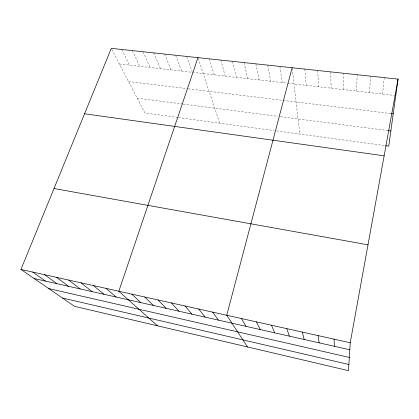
<?xml version="1.0" encoding="UTF-8"?>
<svg xmlns="http://www.w3.org/2000/svg" width="419" height="419" viewBox="0 0 419 419"><rect width="100%" height="100%" fill="white"/><g stroke="black" fill="none" stroke-linecap="round" stroke-linejoin="round"><path stroke-width="0.31" stroke-dasharray="2.1 1.57" d="M343.763 89.629L343.879 73.294M356.548 91.091L357.187 74.723M369.479 92.568L370.653 76.169M382.547 94.06L384.27 77.63M119.425 63.981L191.755 72.251M192.389 72.325L287.188 83.161M287.806 83.229L394.504 95.427M128.544 81.506L187.759 88.739M188.398 88.818L390.712 113.523M137.191 98.114L182.37 103.964M183.019 104.048L277.876 116.33M280.384 116.655L388.324 130.628M177.923 117.477L144.932 112.989L111.286 48.342M178.541 117.561L274.146 130.56M276.681 130.906L384.909 145.629M121.74 49.463L129.55 65.139M132.299 50.599L139.768 66.307M142.968 51.741L150.086 67.49M153.742 52.899L160.508 68.679M164.625 54.067L171.031 69.884M175.619 55.245L181.657 71.099M186.733 56.439L192.169 71.712M198.156 58.251L219.645 123.149M209.296 58.859L214.172 74.812M220.755 60.085L225.233 76.08M232.336 61.331L236.4 77.353M244.041 62.583L247.687 78.646M255.868 63.856L259.083 79.95M267.82 65.134L270.601 81.265M279.902 66.432L282.238 82.595M292.195 68.391L299.805 134.054M304.838 69.109L306.237 85.34M317.707 70.486L318.613 86.754M330.717 71.885L331.12 88.184"/><path stroke-width="0.63" d="M398.05 79.107L350.232 342.758L348.488 370.658L74.53 306.331L20.95 269.443L111.286 48.342L398.05 79.107L388.743 146.147L385.548 145.712M292.116 67.742L226.758 315.266L247.498 346.942M197.957 57.639L118.818 291.236L157.518 325.814M391.341 113.601L393.232 113.832M388.324 130.628L390.854 130.958M84.554 113.774L384.134 155.826M54.009 188.529L367.997 244.811M20.95 269.443L350.232 342.758M34.159 278.535L349.792 349.776M48.766 288.597L349.315 357.433M62.431 298.003L348.87 364.488M32.682 272.057L45.477 281.091M44.55 274.696L56.921 283.673M56.56 277.373L68.501 286.287M68.716 280.081L80.212 288.932M81.014 282.82L92.054 291.603M93.463 285.59L104.032 294.311M106.065 288.392L116.157 297.045M131.728 294.112L140.826 302.612M144.801 297.019L153.375 305.446M158.036 299.967L166.081 308.311M171.434 302.947L178.934 311.212M185.004 305.97L191.944 314.15M198.742 309.028L205.116 317.125M212.658 312.129L218.44 320.132M241.47 318.545L246.011 326.354M256.381 321.865L260.267 329.57M271.496 325.228L274.707 332.833M286.811 328.637L289.335 336.132M302.34 332.094L304.152 339.479M318.084 335.603L319.163 342.868M334.048 339.154L334.378 346.298"/></g></svg>
